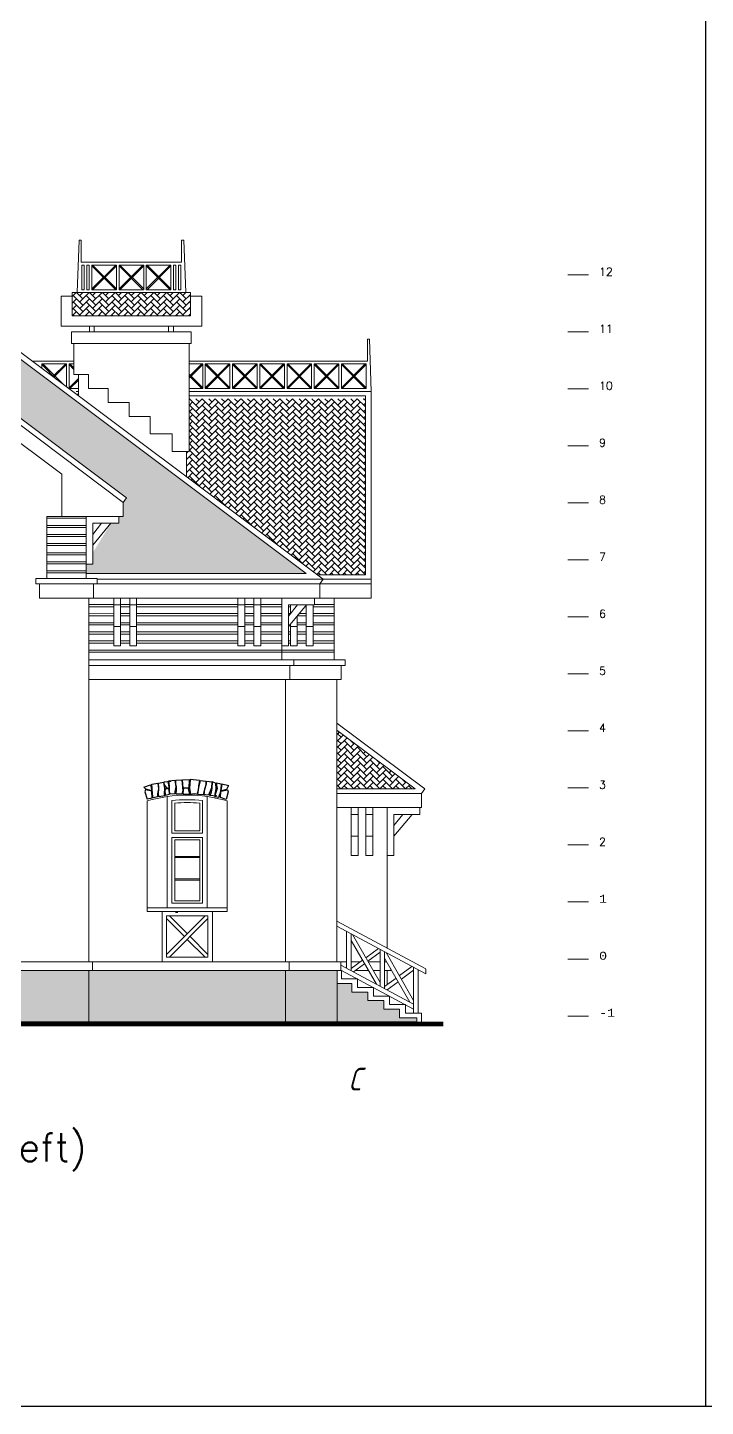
# Model space of a CAD drawing. Header units: inches. Extents: x 50528 to 135443, y 2123 to 51482.
# Drawn here: x 95253 to 107138, y 2123 to 26309 of the extents above; entities that cross this region are included whole.
import ezdxf

# ---------------------------------------------------------------- set-up
doc = ezdxf.new("R2010")
doc.units = ezdxf.units.IN
doc.header["$MEASUREMENT"] = 0
doc.linetypes.add('CENTER2', pattern=[1.125, 0.75, -0.125, 0.125, -0.125])
for name, color, linetype in [('Base axis', 40, 'CENTER2'), ('hatches', 8, 'Continuous'), ('Name', 70, 'Continuous'), ('wall', 140, 'Continuous')]:
    doc.layers.add(name, color=color, linetype=linetype)
doc.layers.add('Scale', color=60, linetype='Continuous', lineweight=13)
doc.styles.add('ESKD', font='eskd.shx', dxfattribs={"oblique": 15})
doc.styles.get("Standard").update_dxf_attribs({"font": 'simplex8.shx', "height": 250})

msp = doc.modelspace()

# ---------------------------------------------------------------- hatches: boundary and pattern name
at = {"layer": 'hatches', "linetype": 'Continuous', "lineweight": 15, "ltscale": 0.13, "true_color": 0xcd6928}
h = msp.add_hatch(dxfattribs=at)
h.set_pattern_fill('AR-HBONE', color=32, scale=20, style=0)
h.paths.add_polyline_path([(96034, 21253), (98109, 21253), (98109, 21663), (96034, 21663)])
at = {"layer": 'hatches', "ltscale": 50, "true_color": 0xcd6928}
h = msp.add_hatch(dxfattribs=at)
h.set_pattern_fill('AR-HBONE', color=32, scale=20, style=0)
h.paths.add_polyline_path([(84537, 16731), (87486, 18942), (87486, 18877), (88008, 18877), (88008, 18793), (87697, 18793), (87697, 18593), (87768, 18593), (87752, 16905), (87842, 16905), (87842, 16731)])
h.paths.add_polyline_path([(96398, 17101), (96398, 16896), (96385, 16896), (96385, 16893), (96278, 16893), (96278, 16731), (100137, 16731), (94042, 21302), (93568, 21302), (93589, 20617), (96987, 18060), (96927, 17980), (96927, 17730), (96851, 17730), (96851, 17610), (96714, 17610)])
h.paths.add_polyline_path([(90720, 16896), (90707, 16896), (90707, 17101), (90390, 17610), (90253, 17610), (90253, 17730), (90177, 17730), (90177, 17980), (90115, 18064), (93518, 20617), (93540, 21302), (90632, 21302), (88100, 19403), (88969, 19403), (88969, 19338), (89098, 19338), (89098, 18942), (89098, 18877), (88575, 18877), (88575, 18793), (88886, 18793), (88886, 18593), (88807, 18593), (88807, 16905), (88732, 16905), (88732, 16731), (90826, 16731), (90826, 16893), (90720, 16893)])
h.paths.add_polyline_path([(90666, 18797), (90011, 18797), (90011, 18797), (90666, 18797)], flags=16)
h = msp.add_hatch(dxfattribs=at)
h.set_pattern_fill('AR-HBONE', color=32, scale=20, style=0)
h.paths.add_polyline_path([(98086, 19799), (98086, 18872), (98040, 18872), (98040, 18429), (100331, 16711), (101177, 16711), (101177, 19799)])
h = msp.add_hatch(dxfattribs=at)
h.set_pattern_fill('AR-HBONE', color=32, scale=20, style=0)
h.paths.add_polyline_path([(100677, 13984), (100677, 12955), (102050, 12955)])
at = {"layer": 'hatches'}
h = msp.add_hatch(dxfattribs=at)
h.set_pattern_fill('AR-B816C', color=256, scale=20)
h.paths.add_polyline_path([(84901, 9771), (83470, 9771), (83470, 8871), (84901, 8871)])
h.paths.add_polyline_path([(83470, 9771), (81947, 9771), (81947, 8871), (83470, 8871)])
h.paths.add_polyline_path([(83063, 9011), (83063, 8961), (82355, 8961), (82355, 9491), (83063, 9491)], flags=16)
h.paths.add_polyline_path([(87842, 9771), (84901, 9771), (84901, 8871), (87842, 8871)])
h.paths.add_polyline_path([(86467, 9491), (87267, 9491), (87267, 9011), (87267, 8961), (86467, 8961), (86467, 9011)], flags=16)
h.paths.add_polyline_path([(86547, 9411), (87188, 9411), (87188, 9091), (86547, 9091)], flags=0)
h.paths.add_polyline_path([(86597, 9371), (87138, 9371), (87138, 9131), (86597, 9131)], flags=0)
h.paths.add_polyline_path([(90777, 9771), (88732, 9771), (88732, 8871), (90777, 8871)])
h.paths.add_polyline_path([(89287, 9491), (90088, 9491), (90088, 9011), (90088, 8961), (89287, 8961), (89287, 9011)], flags=16)
h.paths.add_polyline_path([(89368, 9411), (90008, 9411), (90008, 9091), (89368, 9091)], flags=0)
h.paths.add_polyline_path([(89418, 9371), (89958, 9371), (89958, 9131), (89418, 9131)], flags=0)
h.paths.add_polyline_path([(96327, 9771), (94552, 9771), (94552, 10656), (92552, 10656), (92552, 9771), (90777, 9771), (90777, 8871), (96327, 8871)])
h.paths.add_polyline_path([(92502, 9491), (93302, 9491), (93302, 9011), (93302, 8961), (92502, 8961), (92502, 9011)], flags=16)
h.paths.add_polyline_path([(92582, 9091), (92582, 9411), (93222, 9411), (93222, 9091)], flags=0)
h.paths.add_polyline_path([(92632, 9131), (92632, 9371), (93172, 9371), (93172, 9131)], flags=0)
h.paths.add_polyline_path([(93802, 9491), (94603, 9491), (94603, 9011), (94603, 8961), (93802, 8961), (93802, 9011)], flags=16)
h.paths.add_polyline_path([(93882, 9091), (93882, 9411), (94522, 9411), (94522, 9091)], flags=0)
h.paths.add_polyline_path([(93932, 9131), (93932, 9371), (94472, 9371), (94472, 9131)], flags=0)
h.paths.add_polyline_path([(99777, 9771), (96327, 9771), (96327, 8871), (99777, 8871)])
h.paths.add_polyline_path([(100680, 9771), (99777, 9771), (99777, 8871), (100680, 8871)])
h.paths.add_polyline_path([(101497, 9241), (101217, 9241), (101217, 9391), (100937, 9391), (100937, 9541), (100680, 9541), (100680, 8871), (102077, 8871), (102077, 8941), (101777, 8941), (101777, 9091), (101497, 9091)])

# ---------------------------------------------------------------- linework, layer by layer
for p, q in [((107138, 51482), (107138, 2123)), ((100683, 2123), (50528, 2123)), ((135443, 2123), (100683, 2123))]:
    msp.add_line(p, q)
at = {"layer": 'hatches', "color": 55, "ltscale": 50, "true_color": 0x999b37}
for p, q in [((97549, 13055, -234), (97637, 13075, -234)), ((97637, 13075, -234), (97656, 12959, -234)), ((97645, 13076, -234), (97762, 13091, -234)), ((97649, 13039, -234), (97645, 13076, -234)), ((97712, 13091, -234), (97733, 12956, -234)), ((97727, 13095, -234), (97833, 13106, -234)), ((97740, 12997, -234), (97727, 13095, -234)), ((97833, 13106, -234), (97851, 12990, -234)), ((97850, 13041, -234), (97853, 13108, -234)), ((97853, 13108, -234), (97960, 13111, -234)), ((97960, 13111, -234), (97973, 12923, -234)), ((97970, 13111, -234), (98087, 13118, -234)), ((97982, 12976, -234), (97970, 13111, -234)), ((98087, 13118, -234), (98082, 12965, -234)), ((98106, 13119, -234), (98090, 12970, -234)), ((98268, 13103, -234), (98106, 13119, -234)), ((98268, 13103, -234), (98250, 13007, -234)), ((98255, 12981, -234), (98282, 13102, -234)), ((98282, 13102, -234), (98376, 13090, -234)), ((98376, 13090, -234), (98376, 13028, -234)), ((98389, 13045, -234), (98390, 13089, -234)), ((98390, 13089, -234), (98482, 13077, -234)), ((98482, 13077, -234), (98480, 12973, -234)), ((98490, 13076, -234), (98485, 12959, -234)), ((98546, 13055, -234), (98490, 13076, -234)), ((97292, 12986, -234), (97410, 13024, -234)), ((97292, 12986, -234), (97410, 13024, -234)), ((97327, 12948, -234), (97297, 12977, -234)), ((97327, 12948, -234), (97297, 12977, -234)), ((97319, 12937, -234), (97307, 12901, -234)), ((97319, 12937, -234), (97307, 12901, -234)), ((97307, 12901, -234), (97349, 12772, -234)), ((97307, 12901, -234), (97349, 12772, -234)), ((97433, 12915, -234), (97319, 12937, -234)), ((97433, 12915, -234), (97319, 12937, -234)), ((97432, 12923, -234), (97327, 12948, -234)), ((97432, 12923, -234), (97327, 12948, -234)), ((97410, 13024, -234), (97432, 12923, -234)), ((97429, 13035, -234), (97535, 13058, -234)), ((97438, 12965, -234), (97429, 13035, -234)), ((97440, 12794, -234), (97433, 12915, -234)), ((97442, 12863, -234), (97438, 12965, -234)), ((97455, 12800, -234), (97442, 12863, -234)), ((97549, 12958, -234), (97530, 12870, -234)), ((97530, 12870, -234), (97533, 12814, -234)), ((97535, 13058, -234), (97549, 12958, -234)), ((97557, 12966, -234), (97549, 13055, -234)), ((97549, 12865, -234), (97557, 12966, -234)), ((97559, 12818, -234), (97549, 12865, -234)), ((97655, 12835, -234), (97559, 12818, -234)), ((97656, 12959, -234), (97646, 12876, -234)), ((97646, 12876, -234), (97655, 12835, -234)), ((97691, 12980, -234), (97649, 13039, -234)), ((97690, 12975, -234), (97659, 12933, -234)), ((97659, 12933, -234), (97668, 12843, -234)), ((97668, 12843, -234), (97739, 12862, -234)), ((97735, 12947, -234), (97685, 12968, -234)), ((97733, 12956, -234), (97687, 12974, -234)), ((97739, 12862, -234), (97735, 12947, -234)), ((97744, 12895, -234), (97740, 12997, -234)), ((97760, 12865, -234), (97744, 12895, -234)), ((97834, 12867, -234), (97760, 12865, -234)), ((97851, 12990, -234), (97832, 12902, -234)), ((97832, 12902, -234), (97834, 12867, -234)), ((97866, 12995, -234), (97850, 13041, -234)), ((97860, 12865, -234), (97862, 12942, -234)), ((97959, 12865, -234), (97860, 12865, -234)), ((97862, 12942, -234), (97866, 12995, -234)), ((97973, 12923, -234), (97959, 12865, -234)), ((97989, 12967, -234), (97976, 12885, -234)), ((97976, 12885, -234), (97980, 12871, -234)), ((97980, 12871, -234), (98099, 12864, -234)), ((98082, 12965, -234), (97982, 12976, -234)), ((98075, 12962, -234), (97989, 12967, -234)), ((98099, 12864, -234), (98075, 12962, -234)), ((98090, 12970, -234), (98110, 12864, -234)), ((98222, 12857, -234), (98188, 12869, -234)), ((98243, 12926, -234), (98222, 12857, -234)), ((98240, 12858, -234), (98255, 12981, -234)), ((98334, 12852, -234), (98240, 12858, -234)), ((98250, 13007, -234), (98243, 12926, -234)), ((98376, 13028, -234), (98334, 12852, -234)), ((98347, 12853, -234), (98363, 12953, -234)), ((98372, 12849, -234), (98347, 12853, -234)), ((98363, 12953, -234), (98389, 13045, -234)), ((98426, 12846, -234), (98372, 12849, -234)), ((98480, 12973, -234), (98426, 12846, -234)), ((98468, 12873, -234), (98445, 12844, -234)), ((98445, 12844, -234), (98567, 12832, -234)), ((98485, 12959, -234), (98468, 12873, -234)), ((98544, 12856, -234), (98529, 12824, -234)), ((98529, 12824, -234), (98604, 12807, -234)), ((98556, 12957, -234), (98538, 12865, -234)), ((98567, 12832, -234), (98538, 12865, -234)), ((98576, 12959, -234), (98544, 12856, -234)), ((98546, 13055, -234), (98556, 12957, -234)), ((98561, 13053, -234), (98576, 12959, -234)), ((98646, 13035, -234), (98561, 13053, -234)), ((98646, 13035, -234), (98561, 13053, -234)), ((98604, 12807, -234), (98625, 12865, -234)), ((98643, 12957, -234), (98625, 12865, -234)), ((98643, 12957, -234), (98625, 12865, -234)), ((98635, 12802, -234), (98642, 12915, -234)), ((98635, 12802, -234), (98642, 12915, -234)), ((98642, 12915, -234), (98756, 12937, -234)), ((98642, 12915, -234), (98756, 12937, -234)), ((98646, 13035, -234), (98643, 12957, -234)), ((98646, 13035, -234), (98643, 12957, -234)), ((98661, 13035, -234), (98644, 12923, -234)), ((98661, 13035, -234), (98644, 12923, -234)), ((98644, 12923, -234), (98748, 12948, -234)), ((98644, 12923, -234), (98748, 12948, -234)), ((98783, 13007, -234), (98661, 13035, -234)), ((98783, 13007, -234), (98661, 13035, -234)), ((98768, 12901, -234), (98734, 12767, -234)), ((98768, 12901, -234), (98734, 12767, -234)), ((98748, 12948, -234), (98778, 13007, -234)), ((98748, 12948, -234), (98778, 13007, -234)), ((98756, 12937, -234), (98768, 12901, -234)), ((98756, 12937, -234), (98768, 12901, -234)), ((98778, 13007, -234), (98783, 13007, -234)), ((97440, 12794, -234), (97349, 12772, -234)), ((97533, 12814, -234), (97455, 12800, -234)), ((98734, 12767, -234), (98635, 12802, -234)), ((98734, 12767, -234), (98635, 12802, -234))]:
    msp.add_line(p, q, dxfattribs=at)
at = {"layer": 'hatches', "color": 0}
for p, q in [((90777, 8871, -232), (96327, 8871, -233)), ((96327, 8871, -233), (99777, 8871, -233)), ((99777, 8871, -233), (100680, 8871, -231)), ((100680, 8871, -231), (102077, 8871, -231))]:
    msp.add_line(p, q, dxfattribs=at)
at = {"layer": 'hatches', "color": 55, "ltscale": 50, "true_color": 0x999b37}
msp.add_open_spline([(98110, 12864, -234), (98129, 12865, -234), (98158, 12867, -234), (98188, 12869, -234)], degree=3, dxfattribs=at)
at = {"layer": 'Scale'}
for p, q in [((104727, 21971, -232), (105086, 21971, -232)), ((104727, 20971, -232), (105086, 20971, -232)), ((104727, 19971, -232), (105086, 19971, -232)), ((104727, 18971, -232), (105086, 18971, -232)), ((104727, 17971, -232), (105086, 17971, -232)), ((104727, 16971, -232), (105086, 16971, -232)), ((104727, 15971, -232), (105086, 15971, -232)), ((104727, 14971, -232), (105086, 14971, -232)), ((104727, 13971, -232), (105086, 13971, -232)), ((104727, 12971, -232), (105086, 12971, -232)), ((104727, 11971, -232), (105086, 11971, -232)), ((104727, 10971, -232), (105086, 10971, -232)), ((104727, 9971, -232), (105086, 9971, -232)), ((104727, 8971, -232), (105086, 8971, -232))]:
    msp.add_line(p, q, dxfattribs=at)
at = {"layer": 'Scale', "color": 8, "linetype": 'Continuous', "lineweight": 15, "ltscale": 0.13, "const_width": 80, "elevation": -219}
msp.add_lwpolyline([(81554, 8831), (102544, 8831)], dxfattribs=at)
at = {"layer": 'wall', "color": 7, "linetype": 'Continuous', "lineweight": 15, "ltscale": 0.13, "true_color": 0xffffff}
for p, q in [((96157, 22578, -234), (96120, 21662, -234)), ((96157, 22578, -234), (96193, 22578, -234)), ((96193, 22578, -234), (96193, 22192, -234)), ((97953, 22578, -234), (97953, 22192, -234)), ((97953, 22578, -234), (97990, 22578, -234)), ((97990, 22578, -234), (98027, 21662, -234)), ((97953, 22192, -234), (96193, 22192, -234)), ((96246, 22142, -234), (96205, 22142, -234)), ((96205, 22142, -234), (96205, 21710, -234)), ((96246, 22142, -234), (96246, 21710, -234)), ((96291, 22142, -234), (96291, 21710, -234)), ((96334, 22142, -234), (96291, 22142, -234)), ((96334, 22142, -234), (96334, 21710, -234)), ((96334, 22142, -234), (96334, 21710, -234)), ((96334, 22142, -234), (96334, 21710, -234)), ((96379, 21724, -234), (96798, 22142, -234)), ((96812, 22142, -234), (96379, 22142, -234)), ((96379, 22142, -234), (96379, 21710, -234)), ((96379, 22128, -234), (96798, 21710, -234)), ((96394, 22142, -234), (96812, 21724, -234)), ((96394, 21710, -234), (96812, 22128, -234)), ((96812, 22142, -234), (96812, 21710, -234)), ((96812, 22142, -234), (96812, 21710, -234)), ((96857, 21724, -234), (97275, 22142, -234)), ((97289, 22142, -234), (96857, 22142, -234)), ((96857, 22142, -234), (96857, 21710, -234)), ((96857, 22128, -234), (97275, 21710, -234)), ((96871, 22142, -234), (97289, 21724, -234)), ((96871, 21710, -234), (97289, 22128, -234)), ((97289, 22142, -234), (97289, 21710, -234)), ((97289, 22142, -234), (97289, 21710, -234)), ((97334, 21724, -234), (97753, 22142, -234)), ((97767, 22142, -234), (97334, 22142, -234)), ((97334, 22142, -234), (97334, 21710, -234)), ((97334, 22128, -234), (97753, 21710, -234)), ((97349, 22142, -234), (97767, 21724, -234)), ((97349, 21710, -234), (97767, 22128, -234)), ((97767, 22142, -234), (97767, 21710, -234)), ((97767, 22142, -234), (97767, 21710, -234)), ((97812, 22142, -234), (97812, 21710, -234)), ((97812, 22142, -234), (97855, 22142, -234)), ((97812, 22142, -234), (97812, 21710, -234)), ((97855, 22142, -234), (97855, 21710, -234)), ((97900, 22142, -234), (97942, 22142, -234)), ((97900, 22142, -234), (97900, 21710, -234)), ((97942, 22142, -234), (97942, 21710, -234)), ((95840, 21072, -234), (95840, 21599, -234)), ((95840, 21599, -234), (96036, 21599, -234)), ((98109, 21663, -234), (96034, 21663, -234)), ((96246, 21710, -234), (96205, 21710, -234)), ((96334, 21710, -234), (96291, 21710, -234)), ((96379, 21710, -234), (96812, 21710, -234)), ((96857, 21710, -234), (97289, 21710, -234)), ((97334, 21710, -234), (97767, 21710, -234)), ((97812, 21710, -234), (97855, 21710, -234)), ((97900, 21710, -234), (97942, 21710, -234)), ((98110, 21599, -234), (98306, 21599, -234)), ((98306, 21072, -234), (98306, 21599, -234)), ((100137, 16731, -229), (94042, 21302, -229)), ((100437, 16631, -229), (94076, 21402, -229)), ((98306, 21072, -234), (95840, 21072, -234)), ((96336, 20973, -234), (96336, 21072, -234)), ((96423, 21072, -234), (96423, 20973, -234)), ((97723, 21072, -234), (97723, 20973, -234)), ((97810, 20973, -234), (97810, 21072, -234)), ((96024, 20973, -234), (98122, 20973, -234)), ((96024, 20973, -234), (96024, 20765, -234)), ((98122, 20973, -234), (98122, 20765, -234)), ((101212, 20843, -235), (101212, 20460, -235)), ((101249, 20843, -235), (101212, 20843, -235)), ((101249, 20843, -235), (101277, 19927, -235)), ((96987, 18060, -227), (93552, 20637, -227)), ((96024, 20765, -234), (98122, 20765, -234)), ((96063, 20225, -234), (96063, 20765, -234)), ((98086, 18872, -234), (98086, 20765, -234)), ((96927, 17980, -227), (93552, 20511, -227)), ((96063, 20460, -235), (95333, 20460, -235)), ((95936, 20410, -235), (95504, 20410, -235)), ((95504, 20410, -235), (95504, 20331, -235)), ((95504, 20396, -235), (95762, 20137, -235)), ((95518, 20410, -235), (95876, 20052, -235)), ((95698, 20186, -235), (95922, 20410, -235)), ((95714, 20174, -235), (95936, 20396, -235)), ((95936, 20410, -235), (95936, 20056, -235)), ((95936, 20410, -235), (95936, 20007, -235)), ((96063, 20410, -235), (95981, 20410, -235)), ((95981, 20410, -235), (95981, 19978, -235)), ((95981, 20396, -235), (96063, 20314, -235)), ((95995, 20410, -235), (96063, 20342, -235)), ((101212, 20460, -235), (98086, 20460, -235)), ((98086, 20186, -235), (98310, 20410, -235)), ((98324, 20410, -235), (98086, 20410, -235)), ((98086, 20158, -235), (98324, 20396, -235)), ((98324, 20410, -235), (98324, 19978, -235)), ((98324, 20410, -235), (98324, 19978, -235)), ((98369, 19992, -235), (98787, 20410, -235)), ((98802, 20410, -235), (98369, 20410, -235)), ((98369, 20410, -235), (98369, 19978, -235)), ((98369, 20396, -235), (98787, 19978, -235)), ((98383, 20410, -235), (98802, 19992, -235)), ((98383, 19978, -235), (98802, 20396, -235)), ((98802, 20410, -235), (98802, 19978, -235)), ((98802, 20410, -235), (98802, 19978, -235)), ((98847, 19992, -235), (99265, 20410, -235)), ((99279, 20410, -235), (98847, 20410, -235)), ((98847, 20410, -235), (98847, 19978, -235)), ((98847, 20396, -235), (99265, 19978, -235)), ((98861, 20410, -235), (99279, 19992, -235)), ((98861, 19978, -235), (99279, 20396, -235)), ((99279, 20410, -235), (99279, 19978, -235)), ((99279, 20410, -235), (99279, 19978, -235)), ((99324, 19992, -235), (99742, 20410, -235)), ((99757, 20410, -235), (99324, 20410, -235)), ((99324, 20410, -235), (99324, 19978, -235)), ((99324, 20396, -235), (99742, 19978, -235)), ((99338, 20410, -235), (99757, 19992, -235)), ((99338, 19978, -235), (99757, 20396, -235)), ((99757, 20410, -235), (99757, 19978, -235)), ((99757, 20410, -235), (99757, 19978, -235)), ((100087, 20410, -235), (99802, 20410, -235)), ((99802, 19992, -235), (100220, 20410, -235)), ((100234, 20410, -235), (99802, 20410, -235)), ((99802, 20410, -235), (99802, 19978, -235)), ((99802, 20396, -235), (100220, 19978, -235)), ((99816, 20410, -235), (100234, 19992, -235)), ((99816, 19978, -235), (100234, 20396, -235)), ((100234, 20410, -235), (100234, 19978, -235)), ((100234, 20410, -235), (100234, 19978, -235)), ((100564, 20410, -235), (100279, 20410, -235)), ((100279, 19992, -235), (100698, 20410, -235)), ((100712, 20410, -235), (100279, 20410, -235)), ((100279, 20410, -235), (100279, 19978, -235)), ((100279, 20396, -235), (100698, 19978, -235)), ((100293, 20410, -235), (100712, 19992, -235)), ((100293, 19978, -235), (100712, 20396, -235)), ((100712, 20410, -235), (100712, 19978, -235)), ((100712, 20410, -235), (100712, 19978, -235)), ((101042, 20410, -235), (100757, 20410, -235)), ((100757, 19992, -235), (101175, 20410, -235)), ((101189, 20410, -235), (100757, 20410, -235)), ((100757, 20410, -235), (100757, 19978, -235)), ((100757, 20396, -235), (101175, 19978, -235)), ((100771, 20410, -235), (101189, 19992, -235)), ((100771, 19978, -235), (101189, 20396, -235)), ((101189, 20410, -235), (101189, 19978, -235)), ((95854, 18473, -229), (93552, 20199, -229)), ((95981, 19992, -235), (96144, 20155, -235)), ((95995, 19978, -235), (96144, 20126, -235)), ((96320, 20225, -234), (96063, 20225, -234)), ((96144, 20225, -234), (96144, 19851, -234)), ((96320, 19978, -234), (96320, 20225, -234)), ((98086, 20230, -235), (98324, 19992, -235)), ((98086, 20202, -235), (98310, 19978, -235)), ((95981, 19978, -235), (96144, 19978, -235)), ((96107, 19927, -235), (96144, 19927, -235)), ((96107, 19879, -234), (96144, 19879, -234)), ((96666, 19978, -234), (96320, 19978, -234)), ((96666, 19732, -234), (96666, 19978, -234)), ((98086, 19978, -235), (98324, 19978, -235)), ((98086, 19927, -239), (101277, 19927, -239)), ((98086, 19927, -235), (101277, 19927, -235)), ((98086, 19847, -235), (101177, 19847, -235)), ((98369, 19978, -235), (98802, 19978, -235)), ((98847, 19978, -235), (99279, 19978, -235)), ((99324, 19978, -235), (99757, 19978, -235)), ((99802, 19978, -235), (100234, 19978, -235)), ((100279, 19978, -235), (100712, 19978, -235)), ((100757, 19978, -235), (101189, 19978, -235)), ((101177, 16711, -234), (101177, 19847, -230)), ((101277, 16301, -234), (101277, 19927, -230)), ((97036, 19732, -234), (96666, 19732, -234)), ((97036, 19486, -234), (97036, 19732, -234)), ((97405, 19486, -234), (97036, 19486, -234)), ((97405, 19185, -234), (97405, 19486, -234)), ((97790, 19185, -234), (97405, 19185, -234)), ((97790, 18872, -234), (97790, 19185, -234)), ((98086, 18872, -234), (97790, 18872, -234)), ((98040, 18872, -234), (98040, 18429, -234)), ((95854, 18473, -227), (95854, 17730, -227)), ((96927, 17980, -227), (96987, 18060, -227)), ((96927, 17980, -227), (96927, 17730, -227)), ((96927, 17730, -227), (95593, 17730, -227)), ((95593, 17730, -229), (95593, 16646, -230)), ((96278, 17702, -231), (95593, 17702, -231)), ((96278, 17730, -229), (96278, 16646, -230)), ((96851, 17733, -229), (96851, 17613, -229)), ((96278, 17577, -231), (95593, 17577, -231)), ((96278, 17542, -231), (95593, 17542, -231)), ((96278, 17417, -231), (95593, 17417, -231)), ((96398, 17613, -229), (96851, 17613, -229)), ((96398, 17613, -229), (96398, 16896, -229)), ((96398, 17232, -229), (96714, 17613, -229)), ((96398, 17418, -229), (96551, 17613, -229)), ((96278, 17382, -231), (95593, 17382, -231)), ((96278, 17382, -231), (95593, 17382, -231)), ((96278, 17257, -231), (95593, 17257, -231)), ((96278, 17222, -231), (95593, 17222, -231)), ((96278, 17097, -231), (95593, 17097, -231)), ((96278, 17062, -231), (95593, 17062, -231)), ((96278, 16937, -231), (95593, 16937, -231)), ((96278, 16902, -231), (95593, 16902, -231)), ((96278, 16777, -231), (95593, 16777, -231)), ((96278, 16742, -231), (95593, 16742, -231)), ((96398, 16896, -229), (96278, 16896, -229)), ((96278, 16731, -229), (100137, 16731, -229)), ((101177, 16711, -234), (100331, 16711, -234)), ((95399, 16646, -230), (96473, 16646, -230)), ((95399, 16646, -229), (95399, 16551, -229)), ((95399, 16551, -230), (96473, 16551, -230)), ((95464, 16301, -229), (95464, 16551, -229)), ((96408, 16301, -229), (96408, 16551, -229)), ((100377, 16551, -229), (96408, 16551, -229)), ((96473, 16646, -229), (96473, 16551, -229)), ((96473, 16631, -229), (100440, 16631, -229)), ((101277, 16631, -234), (98627, 16631, -234)), ((101277, 16551, -234), (98734, 16551, -234)), ((100377, 16551, -229), (100437, 16631, -229)), ((100377, 16301, -229), (100377, 16551, -229)), ((100377, 16551, -229), (100377, 16301, -229)), ((96408, 16301, -229), (95464, 16301, -229)), ((96327, 9921, -233), (96327, 16301, -229)), ((101277, 16301, -234), (96327, 16301, -229)), ((96763, 16301, -232), (96763, 15464, -232)), ((96883, 16301, -232), (96883, 15464, -232)), ((97043, 16301, -234), (97043, 15464, -234)), ((97163, 16301, -234), (97163, 15464, -234)), ((98941, 16301, -234), (98941, 15464, -234)), ((99061, 16301, -234), (99061, 15464, -234)), ((99067, 16301, -234), (99709, 16301, -234)), ((99709, 16301, -234), (99067, 16301, -234)), ((99221, 16301, -232), (99221, 15464, -232)), ((99341, 16301, -232), (99341, 15464, -232)), ((99709, 16301, -232), (99709, 15217, -232)), ((100283, 16301, -234), (100283, 16181, -234)), ((100628, 16301, -232), (100628, 15217, -232)), ((96327, 16188, -232), (96763, 16189, -232)), ((96327, 16151, -232), (96763, 16151, -232)), ((96327, 16028, -232), (96763, 16029, -232)), ((96327, 15991, -232), (96763, 15991, -232)), ((96763, 16181, -232), (96883, 16181, -232)), ((96883, 16189, -232), (97043, 16189, -232)), ((96883, 16151, -232), (97043, 16151, -232)), ((96883, 16029, -232), (97043, 16029, -232)), ((96883, 15991, -232), (97043, 15991, -232)), ((97043, 16181, -234), (97163, 16181, -234)), ((97163, 16189, -232), (98941, 16190, -232)), ((97163, 16151, -232), (98941, 16151, -232)), ((97163, 16029, -232), (98941, 16029, -232)), ((97163, 15991, -232), (98941, 15991, -232)), ((99061, 16181, -234), (98941, 16181, -234)), ((99061, 16190, -232), (99221, 16190, -232)), ((99061, 16151, -232), (99221, 16151, -232)), ((99061, 16029, -232), (99221, 16029, -232)), ((99061, 15991, -232), (99221, 15991, -232)), ((99341, 16181, -232), (99221, 16181, -232)), ((99341, 16190, -232), (99709, 16190, -232)), ((99341, 16151, -232), (99709, 16151, -232)), ((99341, 16030, -232), (99709, 16030, -232)), ((99341, 15991, -232), (99709, 15991, -232)), ((99829, 16181, -234), (100283, 16181, -234)), ((99829, 16181, -234), (99829, 15464, -234)), ((99829, 15801, -234), (100146, 16181, -234)), ((99829, 15986, -234), (99983, 16181, -234)), ((99829, 16151, -232), (99860, 16151, -232)), ((99829, 16030, -232), (99860, 16030, -232)), ((99829, 15991, -232), (99833, 15991, -232)), ((99860, 16181, -234), (99860, 16026, -234)), ((99980, 16181, -234), (99860, 16181, -234)), ((99980, 15982, -234), (99980, 15464, -234)), ((99987, 15991, -232), (100140, 15991, -232)), ((100020, 16030, -232), (100140, 16030, -232)), ((100121, 16151, -232), (100140, 16151, -232)), ((100140, 16173, -232), (100140, 15464, -232)), ((100260, 16181, -232), (100146, 16181, -232)), ((100260, 16181, -232), (100260, 15464, -232)), ((100260, 16151, -232), (100628, 16151, -232)), ((100260, 16030, -232), (100628, 16030, -232)), ((100260, 15991, -232), (100628, 15991, -232)), ((100283, 16191, -232), (100628, 16191, -232)), ((96327, 15869, -232), (96763, 15869, -232)), ((96327, 15831, -232), (96763, 15831, -232)), ((96763, 15801, -232), (96883, 15801, -232)), ((96883, 15869, -232), (97043, 15869, -232)), ((96883, 15831, -232), (97043, 15831, -232)), ((97043, 15801, -234), (97163, 15801, -234)), ((97163, 15869, -232), (98941, 15870, -232)), ((97163, 15831, -232), (98941, 15831, -232)), ((99061, 15801, -234), (98941, 15801, -234)), ((99061, 15870, -232), (99221, 15870, -232)), ((99061, 15831, -232), (99221, 15831, -232)), ((99341, 15801, -232), (99221, 15801, -232)), ((99341, 15870, -232), (99709, 15870, -232)), ((99341, 15831, -232), (99709, 15831, -232)), ((99860, 15838, -234), (99860, 15464, -234)), ((99980, 15801, -234), (99860, 15801, -234)), ((99980, 15870, -232), (100140, 15870, -232)), ((99980, 15831, -232), (100140, 15831, -232)), ((100260, 15801, -232), (100140, 15801, -232)), ((100260, 15870, -232), (100628, 15870, -232)), ((100260, 15831, -232), (100628, 15831, -232)), ((96327, 15709, -232), (96763, 15709, -232)), ((96327, 15671, -232), (96763, 15671, -232)), ((96327, 15549, -232), (96763, 15549, -232)), ((96327, 15511, -232), (96763, 15511, -232)), ((96883, 15709, -232), (97043, 15709, -232)), ((96883, 15671, -232), (97043, 15671, -232)), ((96883, 15549, -232), (97043, 15549, -232)), ((96883, 15511, -232), (97043, 15511, -232)), ((97163, 15709, -232), (98941, 15709, -232)), ((97163, 15671, -232), (98941, 15671, -232)), ((97163, 15549, -232), (98941, 15549, -232)), ((97163, 15511, -232), (98941, 15511, -232)), ((99061, 15709, -232), (99221, 15709, -232)), ((99061, 15671, -232), (99221, 15671, -232)), ((99061, 15549, -232), (99221, 15549, -232)), ((99061, 15511, -232), (99221, 15511, -232)), ((99341, 15710, -232), (99709, 15710, -232)), ((99341, 15671, -232), (99709, 15671, -232)), ((99341, 15549, -232), (99709, 15549, -232)), ((99341, 15511, -232), (99709, 15511, -232)), ((99828, 15671, -232), (99860, 15671, -232)), ((99829, 15710, -232), (99860, 15710, -232)), ((99829, 15550, -232), (99860, 15550, -232)), ((99829, 15511, -232), (99860, 15511, -232)), ((99980, 15710, -232), (100140, 15710, -232)), ((99980, 15671, -232), (100140, 15671, -232)), ((99980, 15550, -232), (100140, 15550, -232)), ((99980, 15511, -232), (100140, 15511, -232)), ((100260, 15710, -232), (100628, 15710, -232)), ((100260, 15671, -232), (100628, 15671, -232)), ((100260, 15550, -232), (100628, 15550, -232)), ((100260, 15511, -232), (100628, 15511, -232)), ((96327, 15389, -232), (100628, 15390, -232)), ((96327, 15351, -232), (100628, 15351, -232)), ((96763, 15464, -232), (96883, 15464, -232)), ((97043, 15464, -234), (97163, 15464, -234)), ((99061, 15464, -234), (98941, 15464, -234)), ((99341, 15464, -232), (99221, 15464, -232)), ((99829, 15464, -234), (99709, 15464, -234)), ((99980, 15464, -234), (99860, 15464, -234)), ((100260, 15464, -232), (100140, 15464, -232)), ((96327, 15217, -232), (100819, 15217, -233)), ((100819, 15122, -232), (96327, 15122, -232)), ((99854, 14872, -232), (99854, 15122, -232)), ((99919, 15217, -232), (99919, 15122, -232)), ((100754, 14872, -233), (100754, 15122, -233)), ((100819, 15217, -233), (100819, 15122, -233)), ((100754, 14872, -232), (96327, 14872, -232)), ((99777, 9921, -233), (99777, 14872, -233)), ((100677, 14872, -234), (100677, 12503, -232)), ((102217, 12954, -235), (100677, 14109, -235)), ((102051, 12954, -235), (100677, 13984, -235)), ((97702, 12819, -234), (97702, 10871, -234)), ((98402, 12819, -234), (98402, 10871, -234)), ((100677, 12955, -235), (102050, 12955, -235)), ((102157, 12875, -235), (100677, 12875, -235)), ((102157, 12874, -235), (102217, 12954, -235)), ((102157, 12626, -235), (102157, 12876, -235)), ((97352, 12743, -234), (97352, 10806, -234)), ((97782, 12749, -234), (97782, 12181, -234)), ((97832, 12704, -234), (97832, 12221, -234)), ((98272, 12704, -234), (98272, 12221, -234)), ((98322, 12749, -234), (98322, 12181, -234)), ((98322, 12678, -234), (98322, 12181, -234)), ((98752, 12743, -234), (98752, 10806, -234)), ((102157, 12626, -235), (100677, 12626, -235)), ((100927, 12626, -235), (100927, 11784, -235)), ((101047, 12626, -235), (101047, 11784, -235)), ((101186, 12626, -235), (101186, 11784, -235)), ((101306, 12626, -235), (101306, 11784, -235)), ((101557, 10160, -235), (101557, 12626, -235)), ((102131, 12626, -237), (102131, 12506, -237)), ((100677, 12503, -232), (100677, 9921, -231)), ((101047, 12506, -235), (100927, 12506, -235)), ((101306, 12506, -235), (101186, 12506, -235)), ((101557, 12503, -235), (101557, 10160, -235)), ((101677, 12506, -237), (102131, 12506, -237)), ((101677, 12506, -237), (101677, 11789, -237)), ((101677, 12126, -237), (101994, 12506, -237)), ((101677, 12311, -237), (101831, 12506, -237)), ((98322, 12181, -234), (97782, 12181, -234)), ((97782, 12101, -234), (98322, 12101, -234)), ((97782, 12101, -234), (98322, 12101, -234)), ((97782, 12101, -234), (97782, 10951, -234)), ((98272, 12221, -234), (97832, 12221, -234)), ((98322, 12101, -234), (98322, 10951, -234)), ((98322, 12101, -234), (98322, 10951, -234)), ((98402, 12101, -234), (98402, 10951, -234)), ((101047, 12126, -235), (100927, 12126, -235)), ((101306, 12126, -235), (101186, 12126, -235)), ((97832, 12061, -234), (97832, 10991, -234)), ((97832, 12061, -234), (98272, 12061, -234)), ((98272, 12061, -234), (98272, 10991, -234)), ((97832, 11770, -234), (98272, 11770, -234)), ((97832, 11750, -234), (98272, 11750, -234)), ((101047, 11784, -235), (100927, 11784, -235)), ((101306, 11784, -235), (101186, 11784, -235)), ((101677, 11789, -237), (101557, 11789, -237)), ((97832, 11376, -234), (98272, 11376, -234)), ((97832, 11356, -234), (98272, 11356, -234)), ((98322, 10951, -234), (97782, 10951, -234)), ((97832, 10991, -234), (98272, 10991, -234)), ((98752, 10871, -234), (97352, 10871, -234)), ((98752, 10806, -234), (97352, 10806, -234)), ((97610, 9921, -234), (97610, 10806, -234)), ((97690, 10731, -234), (98415, 10731, -234)), ((97690, 10001, -234), (97690, 10731, -234)), ((97690, 10052, -235), (98364, 10731, -234)), ((97690, 10680, -234), (98002, 10366, -235)), ((97741, 10731, -234), (98052, 10417, -235)), ((97741, 10001, -235), (98415, 10680, -234)), ((97869, 10787, -234), (97846, 10785, -234)), ((97869, 10787, -234), (97846, 10785, -234)), ((97885, 10785, -234), (97869, 10787, -234)), ((97885, 10785, -234), (97869, 10787, -234)), ((98415, 10001, -234), (98415, 10731, -234)), ((98495, 10806, -234), (98495, 9921, -234)), ((102238, 9796, -231), (100677, 10632, -229)), ((102238, 9711, -231), (100677, 10547, -229)), ((100847, 9808, -229), (100847, 10456, -229)), ((100927, 9765, -229), (100927, 10413, -229)), ((98052, 10315, -235), (98364, 10001, -235)), ((98103, 10366, -235), (98415, 10052, -235)), ((101369, 9528, -230), (100927, 10298, -230)), ((101434, 9560, -230), (100952, 10400, -230)), ((100847, 9921, -235), (94552, 9921, -235)), ((94702, 9921, -235), (100847, 9921, -235)), ((96392, 9771, -232), (96392, 9921, -232)), ((98415, 10001, -235), (97690, 10001, -235)), ((99842, 9771, -232), (99842, 9921, -232)), ((100745, 9771, -230), (100745, 9921, -230)), ((101127, 9950, -230), (100927, 9802, -230)), ((100927, 9921, -235), (101088, 9921, -235)), ((101088, 9921, -235), (100927, 9921, -235)), ((101405, 10157, -230), (101185, 9994, -230)), ((101434, 10089, -230), (101221, 9931, -230)), ((101227, 9921, -235), (101434, 9921, -235)), ((101434, 9921, -235), (101227, 9921, -235)), ((101434, 9494, -230), (101434, 10141, -230)), ((101514, 9451, -230), (101514, 10099, -230)), ((101956, 9214, -231), (101514, 9984, -231)), ((101514, 9921, -235), (101550, 9921, -235)), ((101550, 9921, -235), (101514, 9921, -235)), ((102021, 9245, -231), (101539, 10085, -231)), ((101557, 10075, -235), (101557, 10053, -235)), ((101557, 10053, -235), (101557, 10075, -235)), ((100757, 9771, -235), (94552, 9771, -235)), ((96327, 8871, -233), (96327, 9771, -233)), ((99777, 8871, -233), (99777, 9771, -233)), ((100680, 8871, -231), (100680, 9771, -231)), ((102021, 9179, -231), (100745, 9863, -229)), ((102021, 9094, -231), (100757, 9771, -229)), ((100757, 9621, -229), (100757, 9771, -229)), ((101163, 9888, -230), (100970, 9745, -230)), ((101230, 9771, -235), (101006, 9771, -235)), ((101434, 9771, -235), (101313, 9771, -235)), ((101622, 9771, -235), (101514, 9771, -235)), ((101557, 9771, -235), (101557, 9520, -235)), ((101557, 9520, -235), (101557, 9771, -235)), ((101622, 9771, -234), (101622, 9796, -234)), ((101992, 9842, -231), (101772, 9679, -231)), ((102021, 9774, -231), (101808, 9616, -231)), ((102021, 9021, -231), (102021, 9827, -231)), ((102101, 9021, -231), (102101, 9784, -231)), ((102238, 9795, -231), (102238, 9711, -231)), ((100680, 9541, -230), (100937, 9541, -230)), ((100757, 9621, -239), (101037, 9621, -239)), ((100937, 9541, -230), (100937, 9391, -230)), ((101037, 9471, -229), (101037, 9621, -229)), ((101037, 9471, -239), (101317, 9471, -239)), ((101317, 9321, -230), (101317, 9471, -230)), ((101714, 9636, -231), (101514, 9488, -231)), ((101750, 9573, -231), (101557, 9430, -231)), ((100937, 9391, -230), (101217, 9391, -230)), ((101217, 9391, -230), (101217, 9241, -230)), ((101217, 9241, -231), (101497, 9241, -231)), ((101317, 9321, -240), (101597, 9321, -240)), ((101497, 9241, -231), (101497, 9091, -231)), ((101557, 9430, -235), (101557, 9428, -235)), ((101557, 9428, -235), (101557, 9430, -235)), ((101597, 9171, -230), (101597, 9321, -230)), ((101497, 9091, -231), (101777, 9091, -231)), ((101597, 9171, -240), (101877, 9171, -240)), ((101597, 9171, -240), (101877, 9171, -240)), ((101777, 9091, -231), (101777, 8941, -231)), ((101877, 9021, -231), (101877, 9171, -231)), ((101877, 9021, -241), (102157, 9021, -241)), ((102157, 8871, -231), (102157, 9021, -231)), ((101777, 8941, -231), (102077, 8941, -231)), ((102077, 8941, -231), (102077, 8871, -231))]:
    msp.add_line(p, q, dxfattribs=at)
at = {"layer": 'wall', "color": 7, "linetype": 'Continuous', "lineweight": 15, "ltscale": 0.13, "true_color": 0xffffff, "elevation": -234}
msp.add_lwpolyline([(98109, 21253), (98109, 21663), (96034, 21663), (96034, 21253), (98109, 21253), (98109, 21253)], dxfattribs=at)
at = {"layer": 'wall', "color": 7, "linetype": 'Continuous', "lineweight": 15, "ltscale": 0.13, "true_color": 0xffffff}
for radius, start, end in [(2471, 73.5404, 106.4596), (2391, 83.5206, 96.4899), (2341, 84.6123, 95.3984)]:
    msp.add_arc((98052, 10374, -234), radius, start, end, dxfattribs=at)

# ---------------------------------------------------------------- texts
at = {"layer": 'Base axis', "color": 3, "style": 'ESKD', "oblique": 15}
msp.add_text('C', height=400, dxfattribs=at).set_placement((100872, 7665, -236))
at = {"layer": 'Name', "color": 32, "linetype": 'Continuous', "lineweight": 15, "ltscale": 0.13, "true_color": 0xcd6928}
msp.add_text('D-C site(Left)', height=500, dxfattribs=at).set_placement((91447, 6418, -235))
at = {"layer": 'Scale', "insert": (105273, 22027, -232), "char_height": 140.4, "width": 92.32, "attachment_point": 4}
msp.add_mtext('12', dxfattribs=at)
at = {"layer": 'Scale', "attachment_point": 4}
for s, insert, char_height in [('11', (105273, 21027, -232), 140.4), ('10', (105273, 20027, -232), 140.4), ('9', (105273, 19027, -232), 140), ('8', (105273, 18027, -232), 140), ('7', (105273, 17027, -232), 140), ('6', (105273, 16027, -232), 140), ('5', (105273, 15027, -232), 140), ('4', (105273, 14027, -232), 140), ('3', (105273, 13027, -232), 140), ('2', (105273, 12027, -232), 140), ('{\\fCourier New|b0|i0|c204|p49;1}', (105273, 11027, -232), 140.4), ('{\\fCourier New|b0|i0|c0|p49;0}', (105273, 10027, -232), 140.4), ('{\\fCourier New|b0|i0|c0|p49;-\\fCourier New|b0|i0|c204|p49;1}', (105273, 9027, -232), 140.4)]:
    msp.add_mtext(s, dxfattribs=dict(at, insert=insert, char_height=char_height))

doc.saveas('drawing.dxf')
